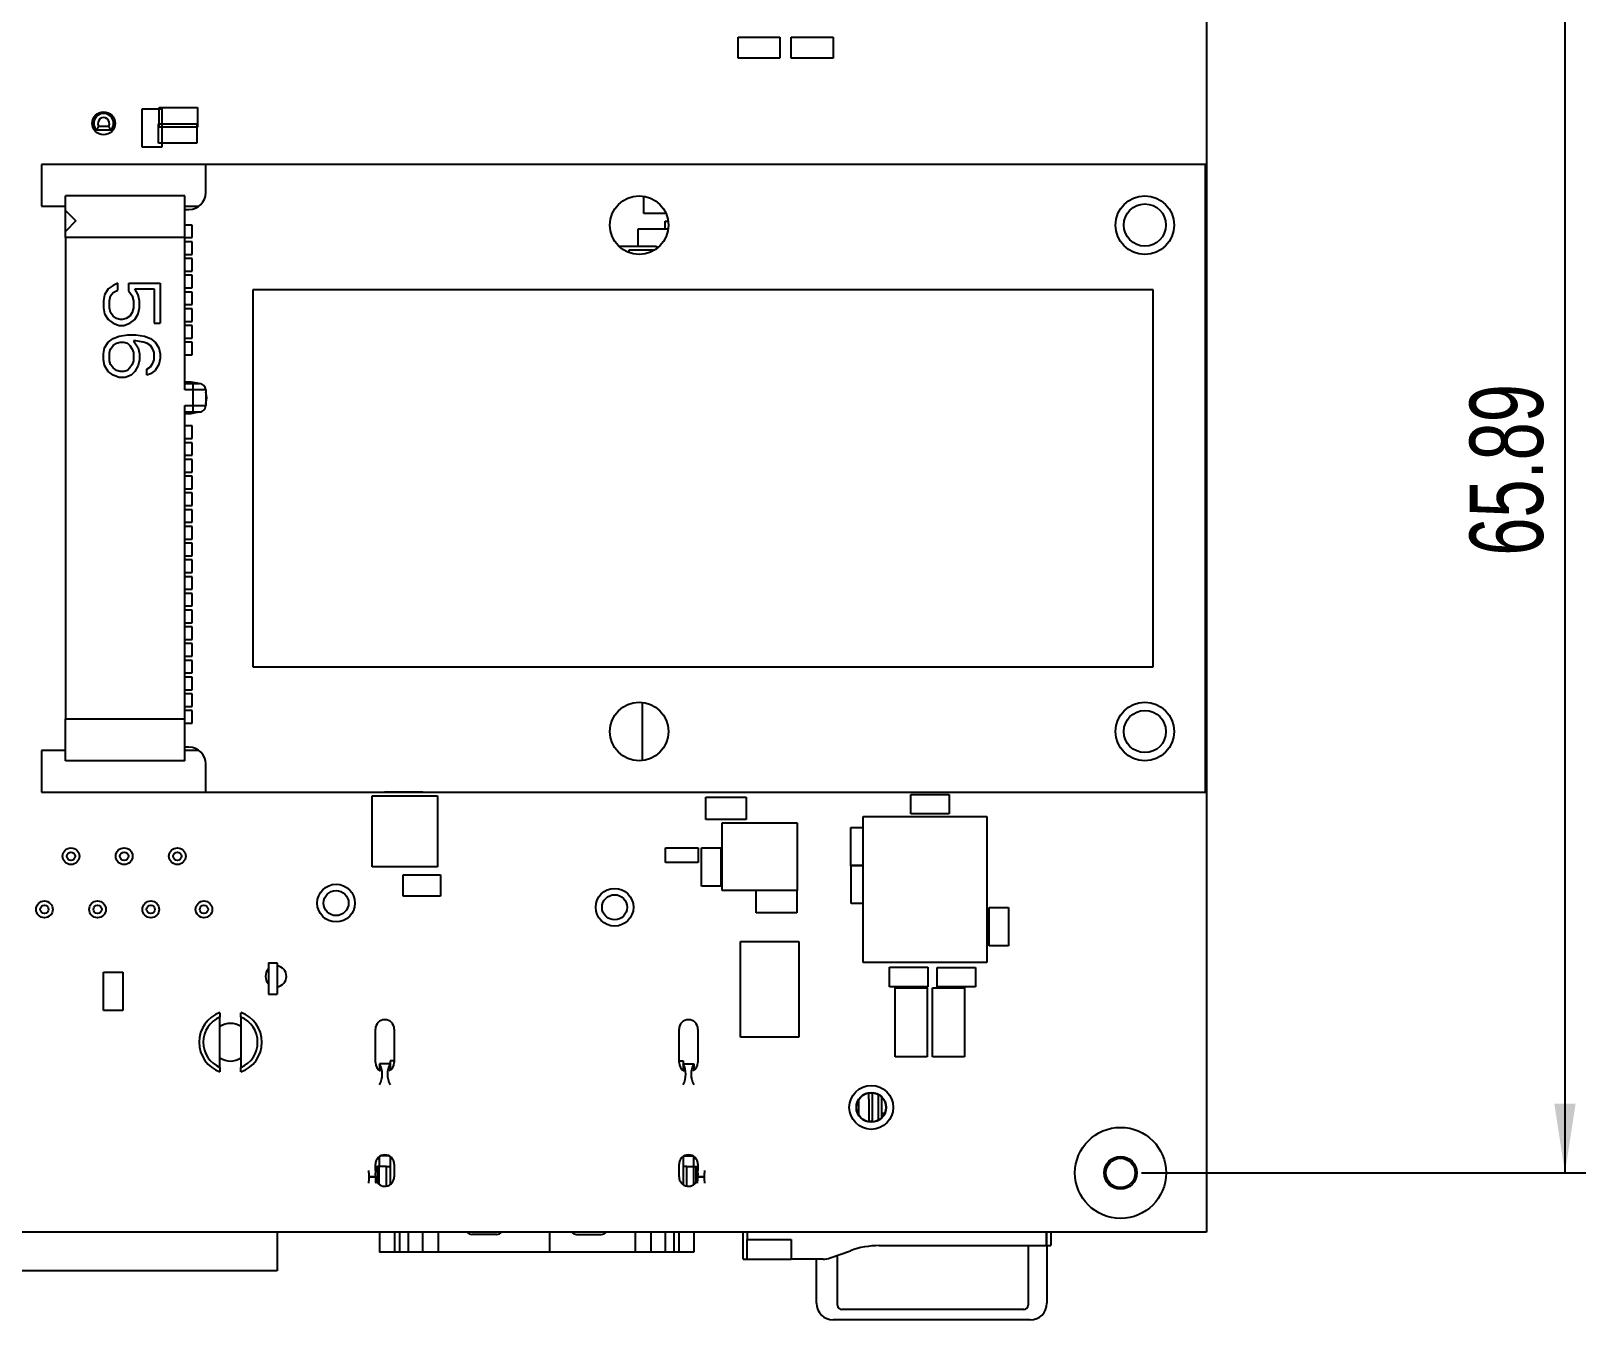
# Model space of a CAD drawing. Extents: x 5 to 415, y 3 to 292.
# Drawn here: x 240.4 to 314.6, y 103.2 to 164.7 of the extents above; entities that cross this region are included whole.
import ezdxf
from ezdxf.enums import TextEntityAlignment as Align

# ---------------------------------------------------------------- set-up
doc = ezdxf.new("R2010")
doc.units = 0
doc.linetypes.add('PHANTOM', pattern=[12.7, 6.35, -1.27, 1.27, -1.27, 1.27, -1.27])
doc.layers.get('0').update_dxf_attribs({"linetype": 'CONTINUOUS'})
doc.dimstyles.new('SLDDIMSTYLE1', dxfattribs={"dimtxt": 3.5, "dimasz": 3.302, "dimexe": 0, "dimexo": 0.0625, "dimgap": 0.875, "dimtad": 1, "dimrnd": 1e-09, "dimzin": 12, "dimsah": 1, "dimcen": 0.09, "dimazin": 3, "dimtfac": 1, "dimtofl": 0, "dimtmove": 0, "dimatfit": 3})

# ---------------------------------------------------------------- blocks, each defined once
blk = doc.blocks.new('_D_23')
at = {"color": 7, "linetype": 'CONTINUOUS'}
for p, q in [((295.192, 176.082), (314.637, 176.082)), ((313.637, 176.082), (313.637, 110.19)), ((293.414, 110.19), (314.637, 110.19))]:
    blk.add_line(p, q, dxfattribs=at)
for points in [[(313.637, 176.082), (313.129, 172.78), (314.145, 172.78)], [(313.637, 110.19), (314.145, 113.492), (313.129, 113.492)]]:
    blk.add_solid(points, dxfattribs=at)
at = {"color": 7, "linetype": 'CONTINUOUS', "width": 0.7}
blk.add_text('65.89', height=3.5, rotation=90, dxfattribs=at).set_placement((313.637, 139.681, 81.793), align=Align.BOTTOM_LEFT)

msp = doc.modelspace()

# ---------------------------------------------------------------- linework, layer by layer
at = {"color": 7, "linetype": 'CONTINUOUS'}
for p, q in [((296.512, 180.352), (296.512, 107.352)), ((274.146, 163.449), (274.146, 164.449)), ((274.146, 164.449), (276.146, 164.449)), ((276.146, 164.449), (276.146, 163.449)), ((276.686, 163.449), (276.686, 164.449)), ((276.686, 164.449), (278.686, 164.449)), ((278.686, 164.449), (278.686, 163.449)), ((276.146, 163.449), (274.146, 163.449)), ((278.686, 163.449), (276.686, 163.449)), ((245.694, 161.034), (246.624, 161.034)), ((245.694, 159.204), (245.694, 161.034)), ((246.499, 160.162), (246.499, 161.092)), ((246.499, 161.092), (248.329, 161.092)), ((246.624, 161.034), (246.624, 159.204)), ((248.329, 161.092), (248.329, 160.162)), ((243.609, 160.209), (243.51, 160.009)), ((244.193, 160.009), (243.51, 160.009)), ((243.609, 160.209), (244.094, 160.209)), ((244.193, 160.009), (244.094, 160.209)), ((246.464, 159.39), (246.464, 160.32)), ((246.464, 160.32), (248.294, 160.32)), ((248.329, 160.162), (246.499, 160.162)), ((248.294, 160.32), (248.294, 159.39)), ((246.624, 159.204), (245.694, 159.204)), ((248.294, 159.39), (246.464, 159.39)), ((240.877, 158.378), (240.877, 156.378)), ((248.727, 158.378), (240.877, 158.378)), ((248.727, 157.028), (248.727, 158.378)), ((296.477, 158.378), (248.727, 158.378)), ((296.477, 128.378), (296.477, 158.378)), ((247.727, 156.878), (242.027, 156.878)), ((242.027, 156.178), (242.027, 156.878)), ((247.727, 154.878), (247.727, 156.878)), ((269.645, 156.035), (269.645, 156.86)), ((240.877, 156.378), (242.027, 156.378)), ((242.027, 156.178), (242.527, 155.678)), ((242.027, 155.178), (242.027, 156.178)), ((247.727, 156.378), (248.393, 156.378)), ((247.727, 156.228), (247.927, 156.228)), ((270.711, 156.035), (269.645, 156.035)), ((242.527, 155.678), (242.027, 155.178)), ((248.077, 155.478), (247.727, 155.478)), ((248.077, 154.878), (248.077, 155.478)), ((269.385, 154.465), (269.385, 155.304)), ((269.385, 155.304), (270.816, 155.304)), ((270.66, 155.304), (270.66, 155.659)), ((270.66, 155.659), (270.815, 155.659)), ((242.027, 154.878), (242.027, 155.178)), ((247.727, 154.878), (242.027, 154.878)), ((242.027, 154.878), (242.027, 131.878)), ((247.727, 154.878), (248.077, 154.878)), ((247.727, 147.603), (247.727, 154.878)), ((248.077, 154.678), (247.727, 154.678)), ((248.077, 154.078), (248.077, 154.678)), ((268.222, 154.763), (268.233, 154.763)), ((268.233, 154.763), (268.233, 154.746)), ((268.46, 154.465), (270.253, 154.465)), ((270.253, 154.465), (270.253, 154.348)), ((247.727, 154.078), (248.077, 154.078)), ((248.077, 153.878), (247.727, 153.878)), ((248.077, 153.278), (248.077, 153.878)), ((268.944, 154.163), (268.944, 154.292)), ((268.944, 154.292), (270.171, 154.292)), ((270.289, 154.374), (270.253, 154.374)), ((247.727, 153.278), (248.077, 153.278)), ((248.077, 153.078), (247.727, 153.078)), ((248.077, 152.478), (248.077, 153.078)), ((244.068, 152.428), (243.896, 152.146)), ((244.299, 152.597), (244.068, 152.428)), ((244.184, 152.09), (244.299, 152.259)), ((244.529, 152.71), (244.299, 152.597)), ((244.299, 152.259), (244.529, 152.372)), ((244.529, 152.372), (244.529, 152.71)), ((245.048, 152.71), (246.545, 152.71)), ((245.048, 152.315), (245.048, 152.71)), ((245.048, 152.315), (245.22, 152.09)), ((245.336, 152.428), (246.257, 152.428)), ((245.508, 152.146), (245.336, 152.428)), ((246.257, 152.428), (246.257, 150.793)), ((246.545, 152.71), (246.545, 150.793)), ((247.727, 152.478), (248.077, 152.478)), ((248.077, 152.278), (247.727, 152.278)), ((248.077, 151.678), (248.077, 152.278)), ((293.977, 152.378), (250.977, 152.378)), ((250.977, 152.378), (250.977, 134.378)), ((293.977, 134.378), (293.977, 152.378)), ((243.896, 152.146), (243.838, 151.864)), ((243.838, 151.864), (243.838, 151.526)), ((243.838, 151.526), (243.896, 151.244)), ((244.126, 151.864), (244.184, 152.09)), ((244.126, 151.526), (244.126, 151.864)), ((244.184, 151.3), (244.126, 151.526)), ((245.22, 152.09), (245.278, 151.864)), ((245.278, 151.526), (245.22, 151.3)), ((245.278, 151.864), (245.278, 151.526)), ((245.566, 151.864), (245.508, 152.146)), ((245.508, 151.244), (245.566, 151.526)), ((245.566, 151.526), (245.566, 151.864)), ((247.727, 151.678), (248.077, 151.678)), ((248.077, 151.478), (247.727, 151.478)), ((248.077, 150.878), (248.077, 151.478)), ((243.896, 151.244), (244.068, 150.962)), ((244.068, 150.962), (244.299, 150.793)), ((244.299, 151.131), (244.184, 151.3)), ((244.472, 151.018), (244.299, 151.131)), ((244.299, 150.793), (244.587, 150.68)), ((244.644, 150.962), (244.472, 151.018)), ((244.76, 150.962), (244.644, 150.962)), ((244.932, 151.018), (244.76, 150.962)), ((244.817, 150.68), (245.105, 150.793)), ((245.105, 151.131), (244.932, 151.018)), ((245.22, 151.3), (245.105, 151.131)), ((245.105, 150.793), (245.336, 150.962)), ((245.336, 150.962), (245.508, 151.244)), ((246.257, 150.793), (246.545, 150.793)), ((247.727, 150.878), (248.077, 150.878)), ((244.068, 149.89), (244.299, 150.059)), ((244.299, 150.059), (244.587, 150.172)), ((244.587, 150.68), (244.817, 150.68)), ((244.587, 150.172), (244.99, 150.229)), ((244.99, 150.229), (245.393, 150.229)), ((245.393, 150.229), (245.796, 150.172)), ((245.796, 150.172), (246.084, 150.059)), ((246.084, 150.059), (246.315, 149.89)), ((248.077, 150.678), (247.727, 150.678)), ((247.727, 150.078), (248.077, 150.078)), ((248.077, 150.078), (248.077, 150.678)), ((243.838, 149.326), (243.896, 149.608)), ((243.838, 149.044), (243.838, 149.326)), ((243.896, 149.608), (244.068, 149.89)), ((244.126, 149.383), (244.184, 149.552)), ((244.126, 148.988), (244.126, 149.383)), ((244.184, 149.552), (244.299, 149.721)), ((244.299, 149.721), (244.472, 149.834)), ((244.472, 149.834), (244.644, 149.89)), ((244.644, 149.89), (244.817, 149.89)), ((244.817, 149.89), (244.99, 149.834)), ((244.99, 149.834), (245.105, 149.721)), ((245.105, 149.721), (245.22, 149.552)), ((245.22, 149.552), (245.278, 149.383)), ((245.393, 149.947), (245.278, 149.947)), ((245.278, 149.947), (245.508, 149.608)), ((245.278, 149.383), (245.278, 148.988)), ((245.739, 149.89), (245.393, 149.947)), ((245.508, 149.608), (245.566, 149.326)), ((245.566, 149.326), (245.566, 149.044)), ((245.912, 149.834), (245.739, 149.89)), ((246.084, 149.721), (245.912, 149.834)), ((246.2, 149.552), (246.084, 149.721)), ((246.257, 149.383), (246.2, 149.552)), ((246.257, 149.044), (246.257, 149.383)), ((246.315, 149.89), (246.488, 149.608)), ((246.488, 149.608), (246.545, 149.326)), ((246.545, 149.326), (246.545, 149.101)), ((248.077, 149.878), (247.727, 149.878)), ((247.727, 149.278), (248.077, 149.278)), ((248.077, 149.278), (248.077, 149.878)), ((243.896, 148.762), (243.838, 149.044)), ((244.068, 148.48), (243.896, 148.762)), ((244.184, 148.819), (244.126, 148.988)), ((244.299, 148.649), (244.184, 148.819)), ((244.472, 148.537), (244.299, 148.649)), ((244.644, 148.48), (244.472, 148.537)), ((244.99, 148.537), (244.817, 148.48)), ((245.105, 148.649), (244.99, 148.537)), ((245.22, 148.819), (245.105, 148.649)), ((245.278, 148.988), (245.22, 148.819)), ((245.508, 148.762), (245.336, 148.48)), ((245.566, 149.044), (245.508, 148.762)), ((245.912, 148.593), (246.084, 148.706)), ((245.912, 148.311), (245.912, 148.593)), ((246.084, 148.706), (246.2, 148.875)), ((246.315, 148.537), (246.084, 148.367)), ((246.2, 148.875), (246.257, 149.044)), ((246.488, 148.819), (246.315, 148.537)), ((246.545, 149.101), (246.488, 148.819)), ((244.299, 148.311), (244.068, 148.48)), ((244.587, 148.198), (244.299, 148.311)), ((244.875, 148.198), (244.587, 148.198)), ((244.817, 148.48), (244.644, 148.48)), ((245.163, 148.311), (244.875, 148.198)), ((245.336, 148.48), (245.163, 148.311)), ((246.084, 148.367), (245.912, 148.311)), ((248.027, 147.978), (247.727, 147.978)), ((247.727, 147.903), (248.127, 147.903)), ((248.127, 147.903), (248.427, 147.903)), ((248.727, 147.603), (248.727, 146.853)), ((247.727, 131.878), (247.727, 146.853)), ((247.727, 146.553), (248.127, 146.553)), ((247.727, 146.478), (248.027, 146.478)), ((248.127, 146.553), (248.427, 146.553)), ((248.077, 145.878), (247.727, 145.878)), ((248.077, 145.278), (248.077, 145.878)), ((247.727, 145.278), (248.077, 145.278)), ((248.077, 145.078), (247.727, 145.078)), ((248.077, 144.478), (248.077, 145.078)), ((247.727, 144.478), (248.077, 144.478)), ((248.077, 144.278), (247.727, 144.278)), ((248.077, 143.678), (248.077, 144.278)), ((247.727, 143.678), (248.077, 143.678)), ((248.077, 143.478), (247.727, 143.478)), ((248.077, 142.878), (248.077, 143.478)), ((247.727, 142.878), (248.077, 142.878)), ((248.077, 142.678), (247.727, 142.678)), ((248.077, 142.078), (248.077, 142.678)), ((247.727, 142.078), (248.077, 142.078)), ((248.077, 141.878), (247.727, 141.878)), ((248.077, 141.278), (248.077, 141.878)), ((247.727, 141.278), (248.077, 141.278)), ((248.077, 141.078), (247.727, 141.078)), ((248.077, 140.478), (248.077, 141.078)), ((247.727, 140.478), (248.077, 140.478)), ((248.077, 140.278), (247.727, 140.278)), ((247.727, 139.678), (248.077, 139.678)), ((248.077, 139.678), (248.077, 140.278)), ((248.077, 139.478), (247.727, 139.478)), ((247.727, 138.878), (248.077, 138.878)), ((248.077, 138.878), (248.077, 139.478)), ((248.077, 138.678), (247.727, 138.678)), ((248.077, 138.078), (248.077, 138.678)), ((247.727, 138.078), (248.077, 138.078)), ((248.077, 137.878), (247.727, 137.878)), ((248.077, 137.278), (248.077, 137.878)), ((247.727, 137.278), (248.077, 137.278)), ((248.077, 137.078), (247.727, 137.078)), ((248.077, 136.478), (248.077, 137.078)), ((247.727, 136.478), (248.077, 136.478)), ((248.077, 136.278), (247.727, 136.278)), ((248.077, 135.678), (248.077, 136.278)), ((247.727, 135.678), (248.077, 135.678)), ((248.077, 135.478), (247.727, 135.478)), ((248.077, 134.878), (248.077, 135.478)), ((247.727, 134.878), (248.077, 134.878)), ((248.077, 134.678), (247.727, 134.678)), ((248.077, 134.078), (248.077, 134.678)), ((247.727, 134.078), (248.077, 134.078)), ((248.077, 133.878), (247.727, 133.878)), ((248.077, 133.278), (248.077, 133.878)), ((250.977, 134.378), (293.977, 134.378)), ((247.727, 133.278), (248.077, 133.278)), ((248.077, 133.078), (247.727, 133.078)), ((248.077, 132.478), (248.077, 133.078)), ((247.727, 132.478), (248.077, 132.478)), ((248.077, 132.278), (247.727, 132.278)), ((248.077, 131.678), (248.077, 132.278)), ((269.585, 129.887), (269.585, 132.669)), ((242.027, 131.878), (247.727, 131.878)), ((242.027, 129.878), (242.027, 131.878)), ((247.727, 129.878), (247.727, 131.878)), ((247.727, 131.678), (248.077, 131.678)), ((240.877, 130.378), (240.877, 128.378)), ((242.027, 130.378), (240.877, 130.378)), ((247.927, 130.528), (247.727, 130.528)), ((248.393, 130.378), (247.727, 130.378)), ((247.727, 129.878), (242.027, 129.878)), ((248.727, 128.378), (248.727, 129.728)), ((240.877, 128.378), (248.727, 128.378)), ((248.727, 128.378), (296.477, 128.378)), ((256.669, 124.819), (256.669, 128.2)), ((256.669, 128.2), (259.79, 128.2)), ((257.259, 128.377), (257.259, 128.378)), ((259.089, 128.377), (257.259, 128.377)), ((259.089, 128.378), (259.089, 128.377)), ((259.79, 128.2), (259.79, 124.819)), ((272.606, 127.069), (272.606, 128.135)), ((272.606, 128.135), (274.536, 128.135)), ((274.536, 128.135), (274.536, 127.069)), ((282.394, 127.339), (282.394, 128.269)), ((282.394, 128.269), (284.224, 128.269)), ((284.224, 128.269), (284.224, 127.339)), ((274.536, 127.069), (272.606, 127.069)), ((280.129, 127.222), (286.022, 127.222)), ((280.129, 120.249), (280.129, 127.222)), ((284.224, 127.339), (282.394, 127.339)), ((286.022, 127.222), (286.022, 120.249)), ((273.393, 123.69), (273.393, 126.916)), ((273.393, 126.916), (276.975, 126.916)), ((276.975, 126.916), (276.975, 123.69)), ((279.532, 124.857), (279.532, 126.687)), ((279.532, 126.687), (280.129, 126.687)), ((270.684, 125.016), (270.684, 125.716)), ((270.684, 125.716), (272.25, 125.716)), ((272.25, 125.716), (272.25, 125.016)), ((272.4, 125.716), (273.33, 125.716)), ((272.4, 123.886), (272.4, 125.716)), ((273.33, 125.716), (273.33, 123.886)), ((259.79, 124.819), (256.669, 124.819)), ((272.25, 125.016), (270.684, 125.016)), ((280.129, 124.857), (279.532, 124.857)), ((279.542, 123.069), (279.542, 124.899)), ((279.542, 124.899), (280.129, 124.899)), ((258.153, 124.427), (259.931, 124.427)), ((258.153, 123.411), (258.153, 124.427)), ((259.931, 124.427), (259.931, 123.411)), ((259.931, 123.411), (258.153, 123.411)), ((273.33, 123.886), (272.4, 123.886)), ((276.975, 123.69), (273.393, 123.69)), ((275.019, 122.624), (275.019, 123.69)), ((276.949, 123.69), (276.949, 122.624)), ((276.949, 122.624), (275.019, 122.624)), ((280.129, 123.069), (279.542, 123.069)), ((286.136, 122.877), (287.066, 122.877)), ((286.136, 121.047), (286.136, 122.877)), ((287.066, 122.877), (287.066, 121.047)), ((274.257, 121.252), (277.051, 121.252)), ((274.257, 116.68), (274.257, 121.252)), ((277.051, 121.252), (277.051, 116.68)), ((287.066, 121.047), (286.136, 121.047)), ((243.84, 119.784), (244.77, 119.784)), ((243.84, 117.954), (243.84, 119.784)), ((244.77, 119.784), (244.77, 117.954)), ((251.732, 120.232), (251.732, 118.732)), ((251.732, 120.232), (252.132, 120.232)), ((252.132, 120.232), (252.132, 118.732)), ((286.022, 120.249), (280.129, 120.249)), ((281.378, 119.084), (281.378, 120.014)), ((281.378, 120.014), (283.208, 120.014)), ((283.208, 120.014), (283.208, 119.084)), ((283.654, 120.004), (285.484, 120.004)), ((283.654, 119.074), (283.654, 120.004)), ((285.484, 120.004), (285.484, 119.074)), ((283.208, 119.084), (281.378, 119.084)), ((281.653, 115.734), (281.653, 119.036)), ((281.653, 119.036), (283.177, 119.036)), ((283.177, 119.036), (283.177, 115.734)), ((283.431, 119.036), (284.955, 119.036)), ((283.431, 115.734), (283.431, 119.036)), ((285.484, 119.074), (283.654, 119.074)), ((284.955, 119.036), (284.955, 115.734)), ((251.732, 118.732), (252.132, 118.732)), ((244.77, 117.954), (243.84, 117.954)), ((249.407, 117.846), (249.407, 117.632)), ((249.407, 115.232), (249.407, 117.632)), ((250.407, 117.632), (250.407, 117.846)), ((250.407, 117.632), (250.407, 115.232)), ((256.829, 115.461), (256.829, 117.061)), ((257.729, 117.061), (257.729, 115.461)), ((271.329, 115.461), (271.329, 117.061)), ((272.229, 117.061), (272.229, 115.461)), ((277.051, 116.68), (274.257, 116.68)), ((249.407, 115.232), (249.407, 115.018)), ((250.407, 115.018), (250.407, 115.232)), ((257.029, 115.401), (257.029, 115.087)), ((257.529, 115.401), (257.029, 115.401)), ((257.529, 115.551), (257.529, 115.401)), ((257.729, 115.551), (257.529, 115.551)), ((257.529, 115.401), (257.529, 115.087)), ((271.329, 115.551), (271.529, 115.551)), ((271.529, 115.551), (271.529, 115.401)), ((271.529, 115.401), (272.029, 115.401)), ((271.529, 115.401), (271.529, 115.087)), ((272.029, 115.401), (272.029, 115.087)), ((283.177, 115.734), (281.653, 115.734)), ((284.955, 115.734), (283.431, 115.734)), ((279.898, 113.66), (279.898, 112.982)), ((280.398, 113.715), (280.393, 114.011)), ((280.398, 113.715), (280.398, 112.63)), ((280.548, 114.02), (280.548, 112.622)), ((280.848, 112.715), (280.848, 113.934)), ((280.998, 113.823), (280.998, 113.026)), ((280.998, 113.026), (280.998, 112.905)), ((280.998, 112.905), (280.998, 112.819)), ((280.398, 112.665), (280.548, 112.665)), ((280.861, 112.715), (280.848, 112.715)), ((257.029, 110.501), (257.029, 110.975)), ((257.485, 111.001), (257.073, 111.001)), ((257.529, 110.975), (257.529, 109.627)), ((271.529, 110.975), (271.529, 109.627)), ((271.573, 111.001), (271.985, 111.001)), ((272.029, 110.501), (272.029, 110.975)), ((256.53, 110.002), (256.53, 110)), ((256.829, 110.302), (256.829, 110.601)), ((256.829, 110.501), (256.93, 110.501)), ((256.83, 110.002), (256.83, 110)), ((256.93, 110.501), (256.93, 109.717)), ((257.017, 110.501), (256.93, 110.501)), ((257.354, 110.501), (257.017, 110.501)), ((257.354, 110.501), (257.529, 110.501)), ((257.729, 110.601), (257.729, 110.001)), ((271.329, 110.001), (271.329, 110.601)), ((271.703, 110.501), (271.529, 110.501)), ((271.703, 110.501), (272.04, 110.501)), ((272.04, 110.501), (272.128, 110.501)), ((272.128, 110.501), (272.229, 110.501)), ((272.128, 110.501), (272.128, 109.717)), ((272.228, 110.002), (272.228, 110)), ((272.229, 110.601), (272.229, 110.302)), ((272.528, 110.002), (272.528, 110)), ((296.512, 107.352), (196.512, 107.352)), ((252.132, 107.352), (252.132, 105.512)), ((257.029, 107.352), (257.029, 106.401)), ((262.629, 107.251), (261.429, 107.251)), ((265.136, 107.352), (265.136, 106.401)), ((265.156, 106.401), (265.156, 107.352)), ((266.429, 107.251), (267.629, 107.251)), ((272.029, 107.352), (272.029, 106.401)), ((274.388, 106.065), (274.388, 107.352)), ((274.568, 107.015), (274.568, 106.065)), ((274.568, 107.015), (274.588, 107.015)), ((274.588, 107.352), (274.588, 107.015)), ((274.588, 107.015), (276.678, 107.015)), ((274.588, 106.065), (274.588, 107.015)), ((276.678, 107.015), (276.678, 106.065)), ((288.878, 106.715), (288.878, 107.352)), ((288.898, 106.715), (288.898, 107.352)), ((289.088, 107.352), (289.088, 106.715)), ((257.738, 106.401), (257.029, 106.401)), ((257.975, 106.401), (257.738, 106.401)), ((258.388, 106.401), (257.975, 106.401)), ((259.079, 106.401), (258.388, 106.401)), ((259.829, 106.401), (259.079, 106.401)), ((265.136, 106.401), (259.829, 106.401)), ((265.136, 106.651), (265.156, 106.651)), ((265.156, 106.401), (265.136, 106.401)), ((269.229, 106.401), (265.156, 106.401)), ((269.978, 106.401), (269.229, 106.401)), ((270.669, 106.401), (269.978, 106.401)), ((271.082, 106.401), (270.669, 106.401)), ((271.319, 106.401), (271.082, 106.401)), ((272.029, 106.401), (271.319, 106.401)), ((278.553, 106.126), (279.511, 106.474)), ((278.898, 103.865), (278.898, 106.251)), ((280.879, 106.715), (288.878, 106.715)), ((287.998, 106.715), (287.998, 103.865)), ((288.898, 106.715), (288.898, 103.965)), ((288.898, 106.715), (289.088, 106.715)), ((252.132, 105.512), (236.252, 105.512)), ((274.388, 106.065), (274.568, 106.065)), ((274.588, 106.065), (274.568, 106.065)), ((274.588, 106.065), (276.678, 106.065)), ((278.211, 106.065), (276.678, 106.065)), ((277.898, 103.965), (277.898, 106.065)), ((287.798, 103.665), (279.098, 103.665)), ((288.098, 103.165), (278.698, 103.165))]:
    msp.add_line(p, q, dxfattribs=at)
at = {"color": 8, "linetype": 'PHANTOM'}
for p, q in [((248.127, 147.603), (248.127, 147.903)), ((248.127, 147.603), (247.727, 147.603)), ((248.127, 146.853), (248.127, 147.603)), ((248.727, 147.603), (248.127, 147.603)), ((247.727, 146.853), (248.127, 146.853)), ((248.127, 146.853), (248.727, 146.853)), ((248.127, 146.553), (248.127, 146.853)), ((281.145, 113.026), (280.998, 113.026)), ((281.073, 112.905), (280.998, 112.905)), ((256.83, 110.002), (256.53, 110.002)), ((256.53, 110), (256.83, 110)), ((257.017, 109.635), (257.017, 110.501)), ((257.354, 109.558), (257.354, 110.501)), ((271.703, 109.558), (271.703, 110.501)), ((272.04, 109.635), (272.04, 110.501)), ((272.528, 110.002), (272.228, 110.002)), ((272.228, 110), (272.528, 110)), ((257.738, 107.352), (257.738, 106.401)), ((257.975, 107.352), (257.975, 106.401)), ((258.388, 107.352), (258.388, 106.401)), ((259.079, 107.352), (259.079, 106.401)), ((259.829, 107.352), (259.829, 106.401)), ((269.229, 107.352), (269.229, 106.401)), ((269.978, 107.352), (269.978, 106.401)), ((270.669, 107.352), (270.669, 106.401)), ((271.082, 107.352), (271.082, 106.401)), ((271.319, 107.352), (271.319, 106.401))]:
    msp.add_line(p, q, dxfattribs=at)
at = {"color": 7, "linetype": 'CONTINUOUS', "flags": 128}
for points in [[(248.354, 147.903), (248.314, 147.92), (248.027, 147.978)], [(248.727, 146.958), (248.777, 147.228), (248.727, 147.497)], [(248.027, 146.478), (248.314, 146.535), (248.345, 146.548)]]:
    msp.add_lwpolyline(points, dxfattribs=at)
at = {"color": 7, "linetype": 'CONTINUOUS'}
for centre, radius in [((243.852, 160.339), 0.55), ((269.427, 155.478), 1.4), ((293.577, 155.478), 1.4), ((293.577, 155.478), 1.007), ((269.427, 131.278), 1.4), ((293.577, 131.278), 1.4), ((293.577, 131.278), 1.007), ((242.292, 125.322), 0.4), ((242.292, 125.322), 0.2), ((244.832, 125.322), 0.4), ((244.832, 125.322), 0.2), ((247.372, 125.322), 0.4), ((247.372, 125.322), 0.2), ((254.952, 123.082), 0.9), ((254.952, 123.082), 0.6), ((268.251, 122.882), 0.9), ((268.251, 122.882), 0.6), ((241.022, 122.782), 0.4), ((241.022, 122.782), 0.2), ((243.562, 122.782), 0.4), ((243.562, 122.782), 0.2), ((246.102, 122.782), 0.4), ((246.102, 122.782), 0.2), ((248.642, 122.782), 0.4), ((248.642, 122.782), 0.2), ((280.51, 113.321), 1.05), ((280.51, 113.321), 0.713), ((280.51, 113.321), 0.7), ((292.414, 110.19), 2.175), ((292.414, 110.19), 0.783), ((292.414, 110.19), 0.7)]:
    msp.add_circle(centre, radius, dxfattribs=at)
for centre, radius, start, end in [((243.852, 160.339), 0.475, 315.99375, 224.00625), ((243.852, 160.339), 0.275, 331.78852, 208.21148), ((247.927, 157.028), 0.8, 270, 0), ((248.427, 147.603), 0.3, 0, 90), ((248.427, 146.853), 0.3, 269.99989, 0), ((247.927, 129.728), 0.8, 0, 90), ((252.079, 119.582), 0.5, 133.89985, 180), ((252.079, 119.582), 0.5, 180, 226.10015), ((252.079, 119.582), 0.5, 276.11936, 83.88064), ((249.907, 116.432), 1.5, 109.47122, 250.52878), ((249.907, 116.432), 1.3, 112.61986, 247.38014), ((249.907, 116.432), 0.9, 56.25101, 123.74899), ((249.907, 116.432), 1.5, 289.47122, 70.52878), ((249.907, 116.432), 1.3, 292.61986, 67.38014), ((257.279, 117.061), 0.45, 0, 180), ((271.779, 117.061), 0.45, 0, 180), ((249.907, 116.432), 0.9, 236.25101, 303.74899), ((257.279, 115.461), 0.45, 180, 242.18186), ((256.114, 114.901), 1.042, 331.32503, 28.67497), ((258.466, 114.901), 1.062, 151.92102, 208.07898), ((257.279, 115.461), 0.45, 297.81814, 0), ((271.779, 115.461), 0.45, 180, 242.18186), ((270.591, 114.901), 1.062, 331.92102, 28.07898), ((272.943, 114.901), 1.042, 151.32525, 208.67475), ((271.779, 115.461), 0.45, 297.81814, 0), ((257.279, 110.601), 0.45, 0, 180), ((271.779, 110.601), 0.45, 0, 180), ((254.509, 110.018), 2.021, 359.56406, 8.08783), ((254.475, 109.987), 2.054, 351.982, 0.36612), ((257.527, 110.122), 0.708, 147.59547, 189.74057), ((258.85, 109.985), 2.021, 179.56406, 188.08783), ((257.279, 110.001), 0.45, 197.58984, 0), ((271.779, 110.001), 0.45, 180, 342.41016), ((271.53, 110.122), 0.708, 350.25928, 32.40468), ((270.173, 109.987), 2.054, 351.982, 0.36612), ((274.548, 110.018), 2.021, 171.91187, 180.43625), ((274.548, 109.985), 2.021, 179.56375, 188.08813), ((261.429, 107.551), 0.3, 221.5791, 270), ((262.629, 107.551), 0.3, 270, 318.4209), ((266.429, 107.551), 0.3, 221.5791, 270), ((267.629, 107.551), 0.3, 270, 318.4209), ((280.879, 102.715), 4, 90, 110), ((278.211, 107.065), 1, 270, 290), ((278.698, 103.965), 0.8, 180, 270), ((288.098, 103.965), 0.8, 270, 0), ((279.098, 103.865), 0.2, 180, 270), ((287.798, 103.865), 0.2, 270, 0)]:
    msp.add_arc(centre, radius, start, end, dxfattribs=at)

# ---------------------------------------------------------------- dimensions: what is measured, and where the dimension line sits
dim = msp.add_linear_dim(base=(313.637, 110.19), p1=(294.192, 176.082), p2=(292.414, 110.19), angle=90, dimstyle='SLDDIMSTYLE1', dxfattribs=at)
dim.commit()
dim.dimension.update_dxf_attribs({"geometry": '_D_23', "text_midpoint": (313.637, 145.5), "dimtype": 160})

doc.saveas('drawing.dxf')
